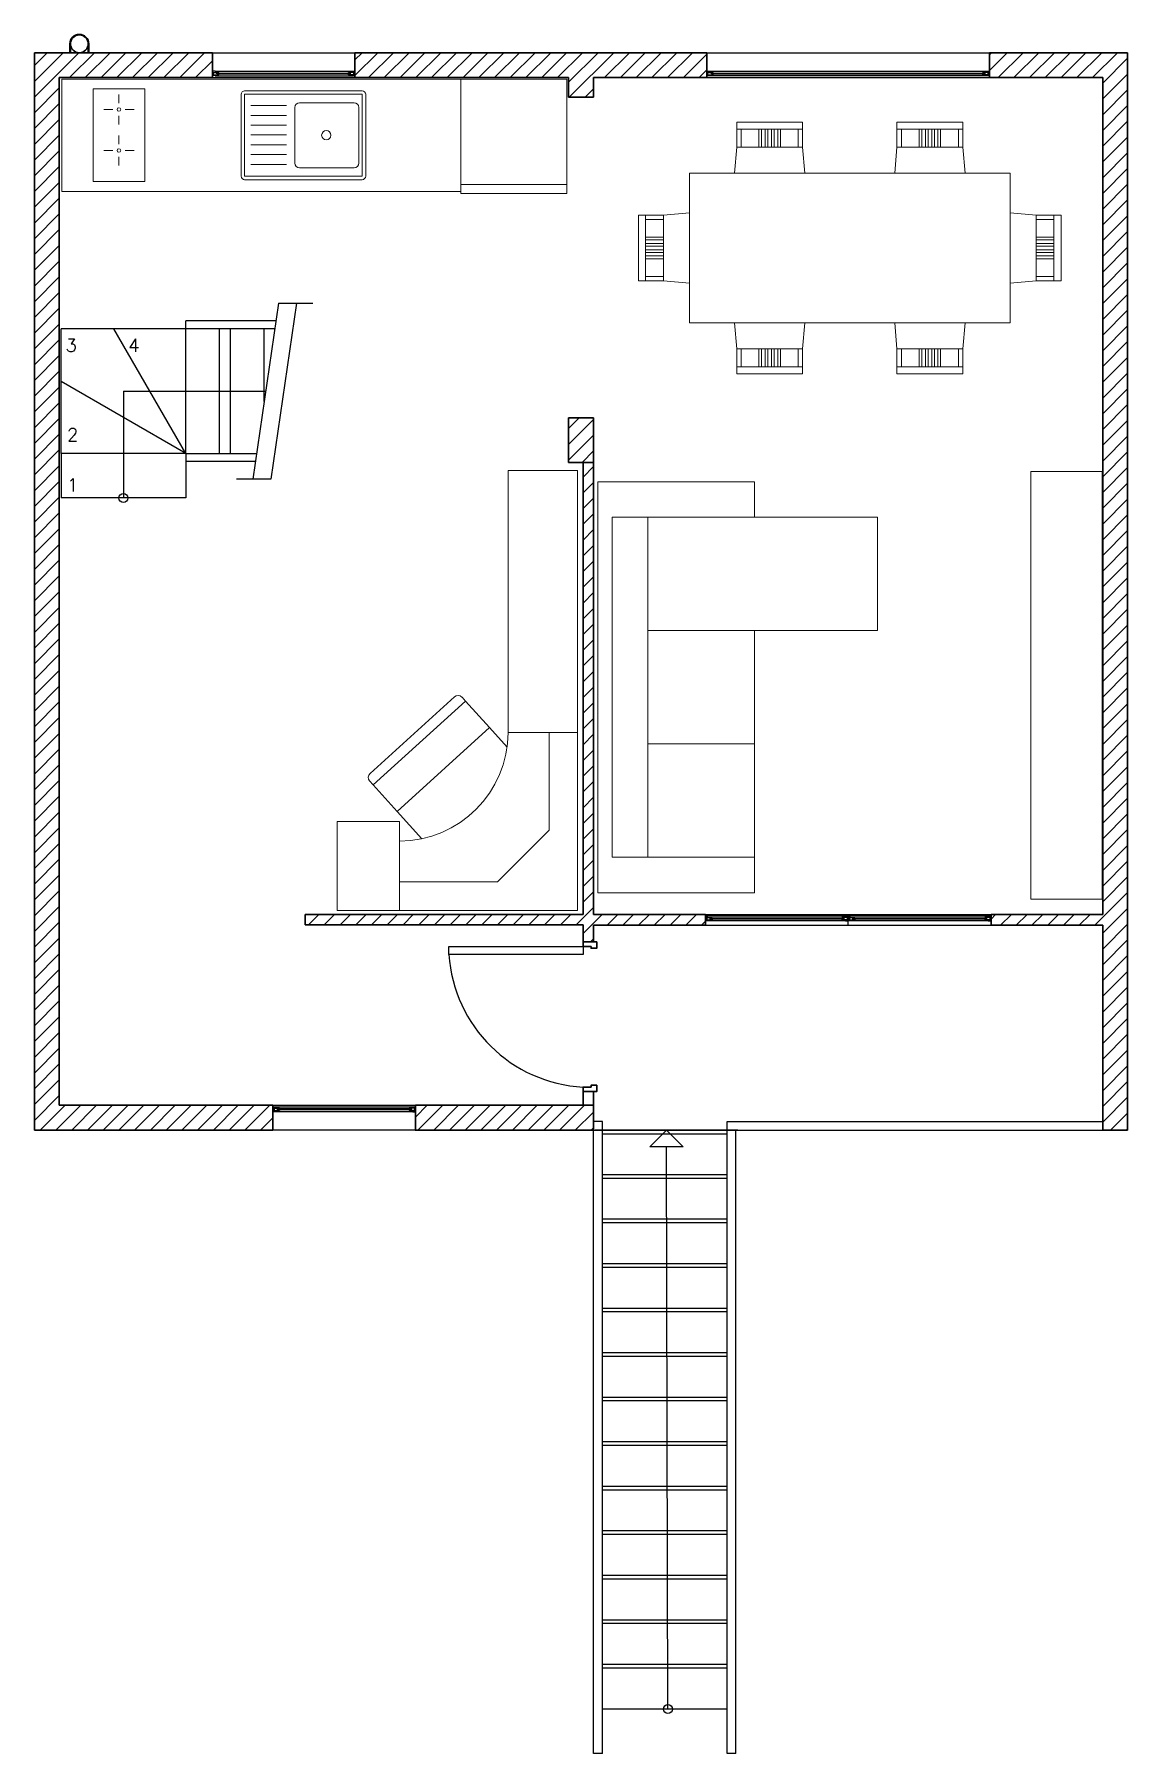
# Model space of a CAD drawing. Header units: metres. Extents: x -750 to 5274, y -2155 to 4360.
# Drawn here: x 879 to 1493, y -2155 to -1190 of the extents above; entities that cross this region are included whole.
import ezdxf

# ---------------------------------------------------------------- set-up
doc = ezdxf.new("R2010")
doc.units = ezdxf.units.M
doc.header["$LTSCALE"] = 5
doc.header["$MEASUREMENT"] = 0
for name, color, linetype, lineweight in [('A-ANNO-TEXT', 3, 'Continuous', 18), ('A-DOOR-FULL', 4, 'Continuous', 25), ('A-ELEV-MBE2', 4, 'Continuous', 25), ('A-FLOR-LEVL', 7, 'Continuous', 35), ('A-FLOR-PATT', 8, 'Continuous', 18), ('A-FURN', 8, 'Continuous', 18), ('A-GLAZ-FULL', 4, 'Continuous', 25), ('A-WALL-FULL', 7, 'Continuous', 35), ('Campitura', 116, 'Continuous', 25), ('Linee sottili', 5, 'Continuous', 25)]:
    doc.layers.add(name, color=color, linetype=linetype, lineweight=lineweight)
doc.layers.add('Linea tratto punto', color=100, linetype='Continuous')
doc.styles.add('E-ROMANS', font='romans.shx', dxfattribs={"width": 0.8})

msp = doc.modelspace()

# ---------------------------------------------------------------- hatches: boundary and pattern name
at = {"layer": 'A-FLOR-PATT'}
for points in [[(978.48, -1210.57), (978.48, -1213.19), (980.14, -1213.19), (980.14, -1212.94), (978.73, -1212.94), (978.73, -1210.82), (980.14, -1210.82), (980.14, -1210.57)], [(980.14, -1210.82), (980.14, -1210.57), (978.48, -1210.57), (978.48, -1213.19), (980.14, -1213.19), (980.14, -1212.94), (978.73, -1212.94), (978.73, -1210.82)], [(1058.53, -1210.57), (1058.53, -1213.19), (1056.86, -1213.19), (1056.86, -1212.94), (1058.28, -1212.94), (1058.28, -1210.82), (1056.86, -1210.82), (1056.86, -1210.57)], [(1056.86, -1210.82), (1056.86, -1210.57), (1058.53, -1210.57), (1058.53, -1213.19), (1056.86, -1213.19), (1056.86, -1212.94), (1058.28, -1212.94), (1058.28, -1210.82)], [(1414.88, -1210.57), (1414.88, -1213.19), (1413.22, -1213.19), (1413.22, -1212.94), (1414.63, -1212.94), (1414.63, -1210.82), (1413.22, -1210.82), (1413.22, -1210.57)], [(1414.88, -1210.57), (1414.88, -1213.19), (1413.22, -1213.19), (1413.22, -1212.94), (1414.63, -1212.94), (1414.63, -1210.82), (1413.22, -1210.82), (1413.22, -1210.57)], [(1414.88, -1210.57), (1414.88, -1213.19), (1413.22, -1213.19), (1413.22, -1212.94), (1414.63, -1212.94), (1414.63, -1210.82), (1413.22, -1210.82), (1413.22, -1210.57)], [(1413.22, -1210.82), (1413.22, -1210.57), (1414.89, -1210.57), (1414.89, -1213.19), (1413.22, -1213.19), (1413.22, -1212.94), (1414.64, -1212.94), (1414.64, -1210.82)], [(1257.18, -1687.4), (1257.18, -1687.65), (1255.52, -1687.65), (1255.52, -1685.03), (1257.18, -1685.03), (1257.18, -1685.28), (1255.77, -1685.28), (1255.77, -1687.4)], [(1334.01, -1687.4), (1334.01, -1687.65), (1335.67, -1687.65), (1335.67, -1685.03), (1334.01, -1685.03), (1334.01, -1685.28), (1335.42, -1685.28), (1335.42, -1687.4)], [(1337.34, -1687.4), (1337.34, -1687.65), (1335.67, -1687.65), (1335.67, -1685.03), (1337.34, -1685.03), (1337.34, -1685.28), (1335.92, -1685.28), (1335.92, -1687.4)], [(1414.16, -1687.4), (1414.16, -1687.65), (1415.83, -1687.65), (1415.83, -1685.03), (1414.16, -1685.03), (1414.16, -1685.28), (1415.58, -1685.28), (1415.58, -1687.4)], [(1014.2, -1794.57), (1014.2, -1794.82), (1012.53, -1794.82), (1012.53, -1792.19), (1014.2, -1792.19), (1014.2, -1792.44), (1012.78, -1792.44), (1012.78, -1794.57)], [(1091.02, -1794.57), (1091.02, -1794.82), (1092.69, -1794.82), (1092.69, -1792.19), (1091.02, -1792.19), (1091.02, -1792.44), (1092.44, -1792.44), (1092.44, -1794.57)]]:
    msp.add_hatch(color=256, dxfattribs=at).paths.add_polyline_path(points)
at = {"layer": 'A-FURN'}
for points in [[(1256.16, -1210.57), (1256.16, -1213.19), (1257.83, -1213.19), (1257.83, -1212.94), (1256.41, -1212.94), (1256.41, -1210.82), (1257.83, -1210.82), (1257.83, -1210.57)], [(1256.16, -1210.57), (1256.16, -1213.19), (1257.83, -1213.19), (1257.83, -1212.94), (1256.41, -1212.94), (1256.41, -1210.82), (1257.83, -1210.82), (1257.83, -1210.57)], [(1256.16, -1210.57), (1256.16, -1213.19), (1257.83, -1213.19), (1257.83, -1212.94), (1256.41, -1212.94), (1256.41, -1210.82), (1257.83, -1210.82), (1257.83, -1210.57)], [(1257.83, -1210.82), (1257.83, -1210.57), (1256.16, -1210.57), (1256.16, -1213.19), (1257.83, -1213.19), (1257.83, -1212.94), (1256.41, -1212.94), (1256.41, -1210.82)]]:
    msp.add_hatch(color=256, dxfattribs=at).paths.add_polyline_path(points)
at = {"layer": 'Campitura'}
h = msp.add_hatch(dxfattribs=at)
h.set_pattern_fill('ANSI31', color=256, scale=50)
h.paths.add_polyline_path([(1492.53, -1200.19), (1414.89, -1200.19), (1414.89, -1214.19), (1478.53, -1214.19), (1478.53, -1684.03), (1415.83, -1684.03), (1415.83, -1690.13), (1478.53, -1690.13), (1478.53, -1805.19), (1492.53, -1805.19)])
h.paths.add_polyline_path([(1192.53, -1405.19), (1178.53, -1405.19), (1178.53, -1430.19), (1192.53, -1430.19)])
h.paths.add_polyline_path([(1192.53, -1430.19), (1186.68, -1430.19), (1186.68, -1684.03), (1030.7, -1684.03), (1030.7, -1689.83), (1186.68, -1689.83), (1186.68, -1699.46), (1191.18, -1699.46), (1192.5, -1699.46), (1192.5, -1690.13), (1255.52, -1690.13), (1255.52, -1684.03), (1192.5, -1684.03)])
h.paths.add_polyline_path([(1012.53, -1791.19), (972.53, -1791.19), (932.53, -1791.19), (892.53, -1791.19), (892.53, -1395.19), (892.53, -1375.19), (892.53, -1214.19), (978.48, -1214.19), (978.48, -1200.19), (878.53, -1200.19), (878.53, -1805.19), (1012.53, -1805.19)])
h.paths.add_polyline_path([(1192.53, -1791.19), (1092.53, -1791.19), (1092.53, -1805.19), (1192.53, -1805.19)])
h.paths.add_polyline_path([(1256.16, -1200.19), (1138.53, -1200.19), (1098.53, -1200.19), (1058.53, -1200.19), (1058.53, -1214.19), (1098.53, -1214.19), (1138.53, -1214.19), (1178.53, -1214.19), (1178.53, -1225.19), (1192.53, -1225.19), (1192.53, -1214.19), (1256.16, -1214.19)])

# ---------------------------------------------------------------- linework, layer by layer
at = {"layer": 'A-DOOR-FULL'}
msp.add_lwpolyline([(1111.32, -1701.96), (1186.68, -1701.96), (1186.68, -1706.46), (1111.32, -1706.46)], close=True, dxfattribs=at)
msp.add_arc((1190.99, -1701.23), 79.84, 183.75372, 266.90667, dxfattribs=at)
at = {"layer": 'A-ELEV-MBE2'}
for p, q in [((1014.25, -1350.69), (963.53, -1350.69)), ((963.53, -1355.19), (963.53, -1350.69)), ((923.12, -1355.19), (893.53, -1355.19)), ((893.53, -1384.78), (893.53, -1355.19)), ((963.53, -1355.19), (923.12, -1355.19)), ((963.53, -1425.19), (923.12, -1355.19)), ((963.53, -1425.19), (963.53, -1355.19)), ((1013.59, -1355.19), (963.53, -1355.19)), ((982.53, -1425.19), (982.53, -1355.19)), ((988.61, -1425.19), (988.61, -1355.19)), ((1007.61, -1395.94), (1007.61, -1355.19)), ((963.53, -1425.19), (893.53, -1384.78)), ((893.53, -1425.19), (893.53, -1384.78)), ((928.53, -1390.19), (1008.45, -1390.19)), ((928.53, -1390.19), (928.53, -1450.19)), ((963.53, -1425.19), (893.53, -1425.19)), ((893.53, -1425.19), (893.53, -1450.19)), ((963.53, -1425.19), (1003.32, -1425.19)), ((963.53, -1425.19), (963.53, -1429.69)), ((963.53, -1425.19), (963.53, -1429.69)), ((1002.66, -1429.69), (963.53, -1429.69)), ((963.53, -1429.69), (963.53, -1450.19)), ((963.53, -1450.19), (893.53, -1450.19)), ((1197.53, -1800.19), (1192.53, -1800.19)), ((1197.53, -1805.19), (1197.53, -1800.19)), ((1267.53, -1805.19), (1267.53, -1800.19)), ((1267.53, -1800.19), (1478.53, -1800.19)), ((1192.53, -1805.19), (1478.53, -1805.19)), ((1192.53, -2155.19), (1192.53, -1805.19)), ((1197.53, -2155.19), (1197.53, -1805.19)), ((1197.53, -1807.19), (1267.53, -1807.19)), ((1233.53, -1805.19), (1224.24, -1814.48)), ((1242.82, -1814.48), (1224.24, -1814.48)), ((1233.53, -1805.19), (1242.82, -1814.48)), ((1234.34, -2130.19), (1233.53, -1814.48)), ((1267.53, -2155.19), (1267.53, -1805.19)), ((1272.53, -2155.19), (1272.53, -1805.19)), ((1267.53, -1830.19), (1197.53, -1830.19)), ((1267.53, -1832.19), (1197.53, -1832.19)), ((1267.53, -1855.19), (1197.53, -1855.19)), ((1267.53, -1857.19), (1197.53, -1857.19)), ((1267.53, -1880.19), (1197.53, -1880.19)), ((1267.53, -1882.19), (1197.53, -1882.19)), ((1267.53, -1905.19), (1197.53, -1905.19)), ((1267.53, -1907.19), (1197.53, -1907.19)), ((1267.53, -1930.19), (1197.53, -1930.19)), ((1267.53, -1932.19), (1197.53, -1932.19)), ((1267.53, -1955.19), (1197.53, -1955.19)), ((1267.53, -1957.19), (1197.53, -1957.19)), ((1267.53, -1980.19), (1197.53, -1980.19)), ((1267.53, -1982.19), (1197.53, -1982.19)), ((1267.53, -2005.19), (1197.53, -2005.19)), ((1267.53, -2007.19), (1197.53, -2007.19)), ((1267.53, -2030.19), (1197.53, -2030.19)), ((1267.53, -2032.19), (1197.53, -2032.19)), ((1267.53, -2055.19), (1197.53, -2055.19)), ((1267.53, -2057.19), (1197.53, -2057.19)), ((1267.53, -2080.19), (1197.53, -2080.19)), ((1267.53, -2082.2), (1197.53, -2082.2)), ((1267.53, -2082.2), (1197.53, -2082.2)), ((1267.53, -2105.2), (1197.53, -2105.2)), ((1267.53, -2107.19), (1197.53, -2107.19)), ((1267.53, -2130.19), (1197.53, -2130.19)), ((1197.53, -2155.19), (1192.53, -2155.19)), ((1272.53, -2155.19), (1267.53, -2155.19))]:
    msp.add_line(p, q, dxfattribs=at)
for points in [[(1015.69, -1340.83), (1034.92, -1340.83)], [(1011.34, -1439.56), (992.11, -1439.56)]]:
    msp.add_lwpolyline(points, dxfattribs=at)
for centre in [(928.53, -1450.19), (1234.34, -2130.19)]:
    msp.add_circle(centre, 2.5, dxfattribs=at)
at = {"layer": 'A-FLOR-LEVL'}
for p, q in [((1273.53, -1805.19), (1193.53, -1805.19)), ((1267.53, -1805.19), (1197.53, -1805.19))]:
    msp.add_line(p, q, dxfattribs=at)
at = {"layer": 'A-FURN'}
for p, q in [((894.01, -1215.02), (1076.01, -1215.02)), ((894.01, -1215.02), (894.01, -1278.02)), ((1076.01, -1215.02), (1118.01, -1215.02)), ((1118.01, -1215.02), (1118.01, -1278.02)), ((1118.01, -1215.02), (1177.51, -1215.02)), ((1177.51, -1215.02), (1177.51, -1279.22)), ((1257.83, -1210.57), (1256.16, -1210.57)), ((1256.41, -1212.94), (1256.41, -1210.82)), ((1257.83, -1212.94), (1256.41, -1212.94)), ((1257.83, -1210.82), (1257.83, -1210.57)), ((1257.83, -1213.19), (1257.83, -1212.94)), ((911.51, -1220.52), (940.51, -1220.52)), ((911.51, -1272.52), (911.51, -1220.52)), ((926.01, -1223.57), (926.01, -1228.57)), ((940.51, -1220.52), (940.51, -1272.52)), ((994.61, -1223.52), (994.61, -1269.52)), ((996.61, -1221.52), (1062.61, -1221.52)), ((996.61, -1223.52), (1062.61, -1223.52)), ((996.61, -1223.52), (996.61, -1269.52)), ((1062.61, -1223.52), (1062.61, -1269.52)), ((1064.61, -1223.52), (1064.61, -1269.52)), ((922.51, -1232.06), (917.51, -1232.06)), ((926.01, -1235.56), (926.01, -1240.56)), ((929.51, -1232.05), (934.51, -1232.05)), ((1000.11, -1229.89), (1020.11, -1229.87)), ((1000.11, -1235.38), (1020.11, -1235.38)), ((1024.88, -1230.87), (1024.88, -1262.17)), ((1020.11, -1240.88), (1000.11, -1240.88)), ((1309.99, -1239.17), (1272.99, -1239.17)), ((1272.99, -1239.17), (1272.99, -1243.17)), ((1272.99, -1243.17), (1309.99, -1243.17)), ((1272.99, -1253.17), (1272.99, -1243.17)), ((1275.49, -1243.17), (1275.49, -1253.17)), ((1275.49, -1243.17), (1285.49, -1243.17)), ((1285.49, -1243.17), (1285.49, -1253.17)), ((1286.99, -1253.17), (1286.99, -1243.17)), ((1288.99, -1243.17), (1288.99, -1253.17)), ((1290.49, -1253.17), (1290.49, -1243.17)), ((1309.99, -1239.17), (1291.49, -1239.17)), ((1292.49, -1243.17), (1292.49, -1253.17)), ((1293.99, -1253.17), (1293.99, -1243.17)), ((1295.99, -1253.17), (1295.99, -1243.17)), ((1307.49, -1243.17), (1297.49, -1243.17)), ((1297.49, -1243.17), (1297.49, -1253.17)), ((1307.49, -1243.17), (1307.49, -1253.17)), ((1309.99, -1243.17), (1309.99, -1239.17)), ((1309.99, -1243.17), (1309.99, -1253.17)), ((1399.99, -1239.17), (1362.99, -1239.17)), ((1362.99, -1239.17), (1362.99, -1243.17)), ((1362.99, -1243.17), (1399.99, -1243.17)), ((1362.99, -1253.17), (1362.99, -1243.17)), ((1365.49, -1243.17), (1365.49, -1253.17)), ((1365.49, -1243.17), (1375.49, -1243.17)), ((1375.49, -1243.17), (1375.49, -1253.17)), ((1376.99, -1253.17), (1376.99, -1243.17)), ((1378.99, -1243.17), (1378.99, -1253.17)), ((1380.49, -1253.17), (1380.49, -1243.17)), ((1399.99, -1239.17), (1381.49, -1239.17)), ((1382.49, -1243.17), (1382.49, -1253.17)), ((1383.99, -1253.17), (1383.99, -1243.17)), ((1385.99, -1253.17), (1385.99, -1243.17)), ((1397.49, -1243.17), (1387.49, -1243.17)), ((1387.49, -1243.17), (1387.49, -1253.17)), ((1397.49, -1243.17), (1397.49, -1253.17)), ((1399.99, -1243.17), (1399.99, -1239.17)), ((1399.99, -1243.17), (1399.99, -1253.17)), ((926.01, -1246.59), (926.01, -1251.59)), ((1000.11, -1246.38), (1020.11, -1246.38)), ((1020.11, -1251.88), (1000.11, -1251.88)), ((1271.74, -1267.82), (1272.99, -1253.17)), ((1309.99, -1253.17), (1272.99, -1253.17)), ((1297.49, -1253.17), (1295.99, -1253.17)), ((1311.24, -1267.82), (1309.99, -1253.17)), ((1361.74, -1267.82), (1362.99, -1253.17)), ((1399.99, -1253.17), (1362.99, -1253.17)), ((1387.49, -1253.17), (1385.99, -1253.17)), ((1401.24, -1267.82), (1399.99, -1253.17)), ((922.51, -1255.08), (917.51, -1255.08)), ((926.01, -1258.58), (926.01, -1263.58)), ((929.51, -1255.08), (934.51, -1255.08)), ((1000.11, -1257.38), (1020.11, -1257.38)), ((1020.11, -1262.88), (1000.11, -1262.88)), ((940.51, -1272.52), (911.51, -1272.52)), ((996.61, -1269.52), (1062.61, -1269.52)), ((996.61, -1271.52), (1062.61, -1271.52)), ((1246.49, -1267.82), (1426.49, -1267.82)), ((1246.49, -1267.82), (1246.49, -1309.82)), ((1426.49, -1267.82), (1426.49, -1351.82)), ((894.01, -1278.02), (1118.01, -1278.02)), ((1177.51, -1274.22), (1118.01, -1274.22)), ((1118.01, -1279.22), (1118.01, -1278.02)), ((1177.51, -1279.22), (1118.01, -1279.22)), ((1217.84, -1291.32), (1217.84, -1328.32)), ((1221.84, -1291.32), (1217.84, -1291.32)), ((1217.84, -1291.32), (1217.84, -1309.82)), ((1221.84, -1328.32), (1221.84, -1291.32)), ((1221.84, -1291.32), (1231.84, -1291.32)), ((1246.49, -1290.07), (1231.84, -1291.32)), ((1231.84, -1291.32), (1231.84, -1328.32)), ((1426.49, -1290.07), (1441.15, -1291.32)), ((1451.15, -1291.32), (1441.15, -1291.32)), ((1441.15, -1291.32), (1441.15, -1328.32)), ((1451.15, -1328.32), (1451.15, -1291.32)), ((1451.15, -1291.32), (1455.15, -1291.32)), ((1455.15, -1291.32), (1455.15, -1328.32)), ((1455.15, -1291.32), (1455.15, -1309.82)), ((1221.84, -1293.82), (1231.84, -1293.82)), ((1221.84, -1293.82), (1221.84, -1303.82)), ((1451.15, -1293.82), (1441.15, -1293.82)), ((1451.15, -1293.82), (1451.15, -1303.82)), ((1221.84, -1303.82), (1231.84, -1303.82)), ((1231.84, -1305.32), (1221.84, -1305.32)), ((1231.84, -1307.32), (1221.84, -1307.32)), ((1221.84, -1308.82), (1231.84, -1308.82)), ((1231.84, -1310.82), (1221.84, -1310.82)), ((1221.84, -1312.32), (1231.84, -1312.32)), ((1231.84, -1303.82), (1231.84, -1305.32)), ((1451.15, -1303.82), (1441.15, -1303.82)), ((1441.15, -1303.82), (1441.15, -1305.32)), ((1441.15, -1305.32), (1451.15, -1305.32)), ((1441.15, -1307.32), (1451.15, -1307.32)), ((1451.15, -1308.82), (1441.15, -1308.82)), ((1441.15, -1310.82), (1451.15, -1310.82)), ((1451.15, -1312.32), (1441.15, -1312.32)), ((1231.84, -1314.32), (1221.84, -1314.32)), ((1221.84, -1325.82), (1221.84, -1315.82)), ((1221.84, -1315.82), (1231.84, -1315.82)), ((1441.15, -1314.32), (1451.15, -1314.32)), ((1451.15, -1315.82), (1441.15, -1315.82)), ((1451.15, -1325.82), (1451.15, -1315.82)), ((1217.84, -1328.32), (1221.84, -1328.32)), ((1221.84, -1325.82), (1231.84, -1325.82)), ((1231.84, -1328.32), (1221.84, -1328.32)), ((1246.49, -1329.57), (1231.84, -1328.32)), ((1426.49, -1329.57), (1441.15, -1328.32)), ((1451.15, -1325.82), (1441.15, -1325.82)), ((1441.15, -1328.32), (1451.15, -1328.32)), ((1455.15, -1328.32), (1451.15, -1328.32)), ((1246.49, -1351.82), (1426.49, -1351.82)), ((1271.74, -1351.82), (1272.99, -1366.47)), ((1311.24, -1351.82), (1309.99, -1366.47)), ((1361.74, -1351.82), (1362.99, -1366.47)), ((1401.24, -1351.82), (1399.99, -1366.47)), ((1272.99, -1376.47), (1272.99, -1366.47)), ((1272.99, -1366.47), (1309.99, -1366.47)), ((1275.49, -1376.47), (1275.49, -1366.47)), ((1285.49, -1376.47), (1285.49, -1366.47)), ((1285.49, -1366.47), (1286.99, -1366.47)), ((1286.99, -1366.47), (1286.99, -1376.47)), ((1288.99, -1366.47), (1288.99, -1376.47)), ((1290.49, -1376.47), (1290.49, -1366.47)), ((1292.49, -1366.47), (1292.49, -1376.47)), ((1293.99, -1376.47), (1293.99, -1366.47)), ((1295.99, -1366.47), (1295.99, -1376.47)), ((1297.49, -1376.47), (1297.49, -1366.47)), ((1307.49, -1376.47), (1307.49, -1366.47)), ((1309.99, -1366.47), (1309.99, -1376.47)), ((1399.99, -1366.47), (1362.99, -1366.47)), ((1362.99, -1366.47), (1362.99, -1376.47)), ((1365.49, -1376.47), (1365.49, -1366.47)), ((1375.49, -1376.47), (1375.49, -1366.47)), ((1376.99, -1366.47), (1376.99, -1376.47)), ((1378.99, -1376.47), (1378.99, -1366.47)), ((1380.49, -1366.47), (1380.49, -1376.47)), ((1382.49, -1376.47), (1382.49, -1366.47)), ((1383.99, -1366.47), (1383.99, -1376.47)), ((1387.49, -1366.47), (1385.99, -1366.47)), ((1385.99, -1366.47), (1385.99, -1376.47)), ((1387.49, -1376.47), (1387.49, -1366.47)), ((1397.49, -1376.47), (1397.49, -1366.47)), ((1399.99, -1376.47), (1399.99, -1366.47)), ((1309.99, -1376.47), (1272.99, -1376.47)), ((1272.99, -1376.47), (1272.99, -1380.47)), ((1275.49, -1376.47), (1285.49, -1376.47)), ((1307.49, -1376.47), (1297.49, -1376.47)), ((1309.99, -1380.47), (1309.99, -1376.47)), ((1362.99, -1380.47), (1362.99, -1376.47)), ((1362.99, -1376.47), (1399.99, -1376.47)), ((1365.49, -1376.47), (1375.49, -1376.47)), ((1397.49, -1376.47), (1387.49, -1376.47)), ((1399.99, -1376.47), (1399.99, -1380.47)), ((1272.99, -1380.47), (1309.99, -1380.47)), ((1272.99, -1380.47), (1291.49, -1380.47)), ((1399.99, -1380.47), (1362.99, -1380.47)), ((1399.99, -1380.47), (1381.49, -1380.47)), ((1144.59, -1581.79), (1144.59, -1434.79)), ((1144.59, -1434.79), (1183.59, -1434.79)), ((1183.59, -1434.79), (1183.59, -1581.79)), ((1195.02, -1441.05), (1195.02, -1671.93)), ((1283.02, -1441.05), (1195.02, -1441.05)), ((1283.02, -1441.05), (1283.02, -1460.93)), ((1223.02, -1460.93), (1203.02, -1460.93)), ((1203.02, -1460.93), (1203.02, -1651.93)), ((1223.02, -1651.93), (1223.02, -1460.93)), ((1223.02, -1460.93), (1352.02, -1460.93)), ((1352.02, -1460.93), (1352.02, -1524.6)), ((1352.02, -1524.6), (1223.02, -1524.6)), ((1283.02, -1651.93), (1283.02, -1524.6)), ((1067.04, -1604.85), (1114.46, -1561.87)), ((1120.71, -1564.3), (1118.7, -1562.07)), ((1120.71, -1564.3), (1068.85, -1611.31)), ((1134.14, -1579.11), (1120.71, -1564.3)), ((1134.14, -1579.11), (1082.28, -1626.13)), ((1144.03, -1590.03), (1134.14, -1579.11)), ((1183.59, -1581.79), (1144.59, -1581.79)), ((1183.59, -1581.79), (1144.59, -1581.79)), ((1167.59, -1581.79), (1167.59, -1636.79)), ((1183.59, -1681.79), (1183.59, -1581.79)), ((1283.02, -1588.26), (1223.02, -1588.26)), ((1066.83, -1609.09), (1068.85, -1611.31)), ((1068.85, -1611.31), (1082.28, -1626.13)), ((1082.28, -1626.13), (1096.19, -1641.48)), ((1048.59, -1681.79), (1048.59, -1631.79)), ((1048.59, -1631.79), (1083.59, -1631.79)), ((1083.59, -1631.79), (1083.59, -1681.79)), ((1138.59, -1665.79), (1167.59, -1636.79)), ((1083.59, -1681.79), (1083.59, -1642.79)), ((1223.02, -1651.93), (1203.02, -1651.93)), ((1283.02, -1651.93), (1223.02, -1651.93)), ((1283.02, -1671.93), (1283.02, -1651.93)), ((1083.59, -1665.79), (1138.59, -1665.79)), ((1195.02, -1671.93), (1283.02, -1671.93)), ((1083.59, -1681.79), (1048.59, -1681.79)), ((1083.59, -1681.79), (1183.59, -1681.79))]:
    msp.add_line(p, q, dxfattribs=at)
at = {"layer": 'A-FURN', "ltscale": 0.8}
msp.add_line((1246.49, -1267.82), (1246.49, -1351.82), dxfattribs=at)
at = {"layer": 'A-FURN'}
for points in [[(1058.13, -1228.26), (1027.49, -1228.26)], [(1060.74, -1230.87), (1060.74, -1262.17)], [(1058.13, -1264.77), (1027.49, -1264.77)], [(1478.23, -1675.39), (1438.23, -1675.39), (1438.23, -1435.39), (1478.23, -1435.39), (1478.23, -1675.39)]]:
    msp.add_lwpolyline(points, dxfattribs=at)
for centre, radius in [((926.01, -1232.06), 1), ((1042.48, -1246.52), 2.61), ((926.01, -1255.08), 1)]:
    msp.add_circle(centre, radius, dxfattribs=at)
for centre, radius, start, end in [((1027.49, -1230.87), 2.61, 90, 180), ((1058.13, -1230.87), 2.61, 0, 90), ((1027.49, -1262.17), 2.61, 180, 270), ((1058.13, -1262.17), 2.61, 270, 0), ((1116.47, -1564.09), 3, 42.19114, 132.19114), ((1083.59, -1581.79), 61, 270, 0), ((1069.06, -1607.07), 3, 132.19114, 222.19114)]:
    msp.add_arc(centre, radius, start, end, dxfattribs=at)
for points in [[(996.61, -1221.52), (995.67, -1221.52), (994.61, -1222.58), (994.61, -1223.52)], [(1064.61, -1223.52), (1064.61, -1222.58), (1063.56, -1221.52), (1062.61, -1221.52)], [(996.61, -1271.52), (995.67, -1271.52), (994.61, -1270.46), (994.61, -1269.52)], [(1062.61, -1271.52), (1063.56, -1271.52), (1064.61, -1270.46), (1064.61, -1269.52)]]:
    msp.add_open_spline(points, degree=3, dxfattribs=at)
at = {"layer": 'A-GLAZ-FULL'}
for p, q in [((980.14, -1210.57), (978.48, -1210.57)), ((978.73, -1212.94), (978.73, -1210.82)), ((980.14, -1212.94), (978.73, -1212.94)), ((979.14, -1211.21), (982.06, -1211.21)), ((979.14, -1212.55), (979.14, -1211.21)), ((979.14, -1212.55), (982.06, -1212.55)), ((979.98, -1210.57), (1058.53, -1210.57)), ((979.98, -1213.19), (1057.67, -1213.19)), ((980.14, -1210.82), (980.14, -1210.57)), ((980.14, -1213.19), (980.14, -1212.94)), ((981.06, -1211.63), (1055.94, -1211.63)), ((981.06, -1212.13), (981.06, -1211.63)), ((981.06, -1212.13), (1055.94, -1212.13)), ((982.06, -1211.63), (982.06, -1211.21)), ((982.06, -1212.55), (982.06, -1212.13)), ((1057.86, -1211.21), (1054.94, -1211.21)), ((1054.94, -1211.63), (1054.94, -1211.21)), ((1054.94, -1212.55), (1054.94, -1212.13)), ((1057.86, -1212.55), (1054.94, -1212.55)), ((1055.94, -1211.63), (1055.94, -1212.13)), ((1057.67, -1210.82), (1057.67, -1210.57)), ((1057.67, -1212.94), (1058.28, -1212.94)), ((1057.67, -1213.19), (1057.67, -1212.94)), ((1057.86, -1212.55), (1057.86, -1211.21)), ((1058.28, -1210.82), (1058.28, -1212.94)), ((1058.53, -1210.57), (1058.53, -1213.19)), ((1256.16, -1210.57), (1414.89, -1210.57)), ((1414.89, -1213.19), (1256.41, -1213.19)), ((1256.83, -1211.21), (1259.74, -1211.21)), ((1256.83, -1212.55), (1256.83, -1211.21)), ((1256.83, -1212.55), (1259.74, -1212.55)), ((1258.74, -1212.13), (1258.74, -1211.63)), ((1258.74, -1211.63), (1412.3, -1211.63)), ((1258.74, -1212.13), (1412.3, -1212.13)), ((1259.74, -1211.63), (1259.74, -1211.21)), ((1259.74, -1212.55), (1259.74, -1212.13)), ((1411.3, -1211.63), (1411.3, -1211.21)), ((1414.22, -1211.21), (1411.3, -1211.21)), ((1411.3, -1212.55), (1411.3, -1212.13)), ((1414.22, -1212.55), (1411.3, -1212.55)), ((1412.3, -1211.63), (1412.3, -1212.13)), ((1414.02, -1210.82), (1414.02, -1210.57)), ((1414.02, -1213.19), (1414.02, -1212.94)), ((1414.02, -1212.94), (1414.64, -1212.94)), ((1414.22, -1212.55), (1414.22, -1211.21)), ((1414.64, -1210.82), (1414.64, -1212.94)), ((1414.89, -1210.57), (1414.89, -1213.19)), ((1335.67, -1685.03), (1255.52, -1685.03)), ((1255.52, -1687.65), (1255.52, -1685.03)), ((1335.67, -1687.65), (1255.52, -1687.65)), ((1255.77, -1687.4), (1255.77, -1685.28)), ((1256.38, -1685.28), (1255.77, -1685.28)), ((1256.19, -1685.67), (1259.11, -1685.67)), ((1256.19, -1685.67), (1256.19, -1687)), ((1256.19, -1687), (1259.11, -1687)), ((1256.38, -1685.03), (1256.38, -1685.28)), ((1256.38, -1687.4), (1256.38, -1687.65)), ((1333.09, -1686.09), (1258.11, -1686.09)), ((1258.11, -1686.59), (1258.11, -1686.09)), ((1333.09, -1686.59), (1258.11, -1686.59)), ((1259.11, -1685.67), (1259.11, -1686.09)), ((1259.11, -1686.59), (1259.11, -1687)), ((1335.01, -1685.67), (1332.09, -1685.67)), ((1332.09, -1685.67), (1332.09, -1686.09)), ((1332.09, -1686.59), (1332.09, -1687)), ((1335.01, -1687), (1332.09, -1687)), ((1333.09, -1686.09), (1333.09, -1686.59)), ((1334.01, -1685.03), (1334.01, -1685.28)), ((1334.01, -1685.28), (1335.42, -1685.28)), ((1334.01, -1687.4), (1334.01, -1687.65)), ((1334.01, -1687.65), (1335.67, -1687.65)), ((1335.01, -1685.67), (1335.01, -1687)), ((1335.42, -1685.28), (1335.42, -1687.4)), ((1415.83, -1685.03), (1335.67, -1685.03)), ((1335.67, -1687.65), (1335.67, -1685.03)), ((1415.83, -1687.65), (1335.67, -1687.65)), ((1335.92, -1687.4), (1335.92, -1685.28)), ((1336.54, -1685.28), (1335.92, -1685.28)), ((1336.34, -1685.67), (1339.26, -1685.67)), ((1336.34, -1685.67), (1336.34, -1687)), ((1336.34, -1687), (1339.26, -1687)), ((1336.54, -1685.03), (1336.54, -1685.28)), ((1336.54, -1687.4), (1336.54, -1687.65)), ((1413.25, -1686.09), (1338.26, -1686.09)), ((1338.26, -1686.59), (1338.26, -1686.09)), ((1413.25, -1686.59), (1338.26, -1686.59)), ((1339.26, -1685.67), (1339.26, -1686.09)), ((1339.26, -1686.59), (1339.26, -1687)), ((1415.16, -1685.67), (1412.25, -1685.67)), ((1412.25, -1685.67), (1412.25, -1686.09)), ((1412.25, -1686.59), (1412.25, -1687)), ((1415.16, -1687), (1412.25, -1687)), ((1413.25, -1686.09), (1413.25, -1686.59)), ((1414.16, -1685.03), (1414.16, -1685.28)), ((1414.16, -1685.28), (1415.58, -1685.28)), ((1414.16, -1687.4), (1414.16, -1687.65)), ((1414.16, -1687.65), (1415.83, -1687.65)), ((1415.16, -1685.67), (1415.16, -1687)), ((1415.58, -1685.28), (1415.58, -1687.4)), ((1092.69, -1792.19), (1012.53, -1792.19)), ((1012.53, -1794.82), (1012.53, -1792.19)), ((1092.69, -1794.82), (1012.53, -1794.82)), ((1012.78, -1794.57), (1012.78, -1792.44)), ((1013.4, -1792.44), (1012.78, -1792.44)), ((1013.2, -1792.84), (1016.12, -1792.84)), ((1013.2, -1792.84), (1013.2, -1794.17)), ((1013.2, -1794.17), (1016.12, -1794.17)), ((1013.4, -1792.19), (1013.4, -1792.44)), ((1013.4, -1794.57), (1013.4, -1794.82)), ((1090.1, -1793.25), (1015.12, -1793.25)), ((1015.12, -1793.75), (1015.12, -1793.25)), ((1090.1, -1793.75), (1015.12, -1793.75)), ((1016.12, -1792.84), (1016.12, -1793.25)), ((1016.12, -1793.75), (1016.12, -1794.17)), ((1092.02, -1792.84), (1089.1, -1792.84)), ((1089.1, -1792.84), (1089.1, -1793.25)), ((1089.1, -1793.75), (1089.1, -1794.17)), ((1092.02, -1794.17), (1089.1, -1794.17)), ((1090.1, -1793.25), (1090.1, -1793.75)), ((1091.02, -1792.19), (1091.02, -1792.44)), ((1091.02, -1792.44), (1092.44, -1792.44)), ((1091.02, -1794.57), (1091.02, -1794.82)), ((1091.02, -1794.82), (1092.69, -1794.82)), ((1092.02, -1792.84), (1092.02, -1794.17)), ((1092.44, -1792.44), (1092.44, -1794.57))]:
    msp.add_line(p, q, dxfattribs=at)
at = {"layer": 'A-WALL-FULL'}
for p, q in [((898.47, -1195.19), (898.47, -1200.19)), ((898.77, -1195.19), (898.77, -1200.19)), ((908.77, -1195.19), (908.77, -1200.19)), ((909.07, -1195.19), (909.07, -1200.19)), ((978.48, -1200.19), (878.53, -1200.19)), ((878.53, -1805.19), (878.53, -1200.19)), ((978.48, -1200.19), (978.48, -1214.19)), ((1098.53, -1200.19), (1058.53, -1200.19)), ((1058.53, -1200.19), (1058.53, -1214.19)), ((1138.53, -1200.19), (1098.53, -1200.19)), ((1256.16, -1200.19), (1138.53, -1200.19)), ((1256.16, -1214.19), (1256.16, -1200.19)), ((1492.53, -1200.19), (1414.89, -1200.19)), ((1414.89, -1214.19), (1414.89, -1200.19)), ((1492.53, -1200.19), (1492.53, -1805.19)), ((892.53, -1214.19), (978.48, -1214.19)), ((892.53, -1214.19), (892.53, -1375.19)), ((1058.53, -1214.19), (1098.53, -1214.19)), ((1098.53, -1214.19), (1138.53, -1214.19)), ((1138.53, -1214.19), (1178.53, -1214.19)), ((1178.53, -1214.19), (1178.53, -1225.19)), ((1192.53, -1214.19), (1192.53, -1225.19)), ((1192.53, -1214.19), (1256.17, -1214.19)), ((1414.89, -1214.19), (1478.53, -1214.19)), ((1478.53, -1684.03), (1478.53, -1214.19)), ((1178.53, -1225.19), (1192.53, -1225.19)), ((892.53, -1375.19), (892.53, -1395.19)), ((892.53, -1395.19), (892.53, -1791.19)), ((1186.68, -1430.19), (1186.68, -1684.03)), ((1192.5, -1684.03), (1192.53, -1430.19)), ((1030.7, -1684.03), (1186.68, -1684.03)), ((1030.7, -1684.03), (1030.7, -1689.83)), ((1045, -1684.03), (1186.68, -1684.03)), ((1192.5, -1684.03), (1255.52, -1684.03)), ((1255.52, -1690.13), (1255.52, -1684.03)), ((1415.83, -1684.03), (1478.53, -1684.03)), ((1415.83, -1690.13), (1415.83, -1684.03)), ((1030.7, -1689.83), (1186.68, -1689.83)), ((1186.68, -1689.83), (1186.68, -1699.4)), ((1192.5, -1690.13), (1255.52, -1690.13)), ((1192.5, -1690.13), (1192.5, -1699.46)), ((1415.83, -1690.13), (1478.53, -1690.13)), ((1478.53, -1805.19), (1478.53, -1690.13)), ((1186.68, -1783.46), (1186.68, -1791.19)), ((1192.48, -1791.08), (1192.48, -1783.46)), ((932.53, -1791.19), (892.53, -1791.19)), ((972.53, -1791.19), (932.53, -1791.19)), ((1012.53, -1791.19), (972.53, -1791.19)), ((1012.53, -1805.19), (1012.53, -1791.19)), ((878.53, -1805.19), (1012.53, -1805.19)), ((1478.53, -1805.19), (1492.53, -1805.19))]:
    msp.add_line(p, q, dxfattribs=at)
for points in [[(1178.53, -1405.19), (1192.53, -1405.19), (1192.53, -1430.19), (1178.53, -1430.19)], [(1092.53, -1791.19), (1192.53, -1791.19), (1192.53, -1805.19), (1092.53, -1805.19)]]:
    msp.add_lwpolyline(points, close=True, dxfattribs=at)
for points in [[(1191.18, -1699.46), (1191.18, -1699.46), (1186.68, -1699.46), (1186.68, -1701.96), (1191.18, -1701.96)], [(1191.18, -1701.96), (1191.18, -1702.96), (1194.38, -1702.96), (1194.38, -1699.46), (1191.18, -1699.46)], [(1191.18, -1783.46), (1191.18, -1783.46), (1186.68, -1783.46), (1186.68, -1780.96), (1191.18, -1780.96)], [(1191.18, -1780.96), (1191.18, -1779.96), (1194.38, -1779.96), (1194.38, -1783.46), (1191.18, -1783.46)]]:
    msp.add_lwpolyline(points, dxfattribs=at)
msp.add_circle((903.77, -1195.19), 5, dxfattribs=at)
msp.add_arc((903.77, -1195.19), 5.3, 0, 180, dxfattribs=at)
at = {"layer": 'Linea tratto punto'}
for points in [[(1015.69, -1340.83), (1001.21, -1439.56)], [(1025.82, -1340.83), (1011.34, -1439.56)]]:
    msp.add_lwpolyline(points, dxfattribs=at)
at = {"layer": 'Linee sottili'}
for p, q in [((978.48, -1200.19), (1058.53, -1200.19)), ((1256.16, -1200.19), (1414.89, -1200.19)), ((978.48, -1214.19), (1058.53, -1214.19)), ((1256.16, -1214.19), (1414.89, -1214.19)), ((1255.52, -1684.03), (1415.83, -1684.03)), ((1335.67, -1690.13), (1335.67, -1684.03)), ((1255.52, -1690.13), (1415.83, -1690.13)), ((1012.53, -1791.19), (1092.53, -1791.19)), ((1092.53, -1805.19), (1012.53, -1805.19))]:
    msp.add_line(p, q, dxfattribs=at)

# ---------------------------------------------------------------- texts
at = {"layer": 'A-ANNO-TEXT', "ltscale": 0.7, "style": 'E-ROMANS'}
for s, p in [('3', (896.09, -1368.12)), ('4', (931.25, -1368.12)), ('2', (896.86, -1418.35)), ('1', (896.86, -1446.53))]:
    msp.add_text(s, height=7.35, dxfattribs=at).set_placement(p)

doc.saveas('drawing.dxf')
